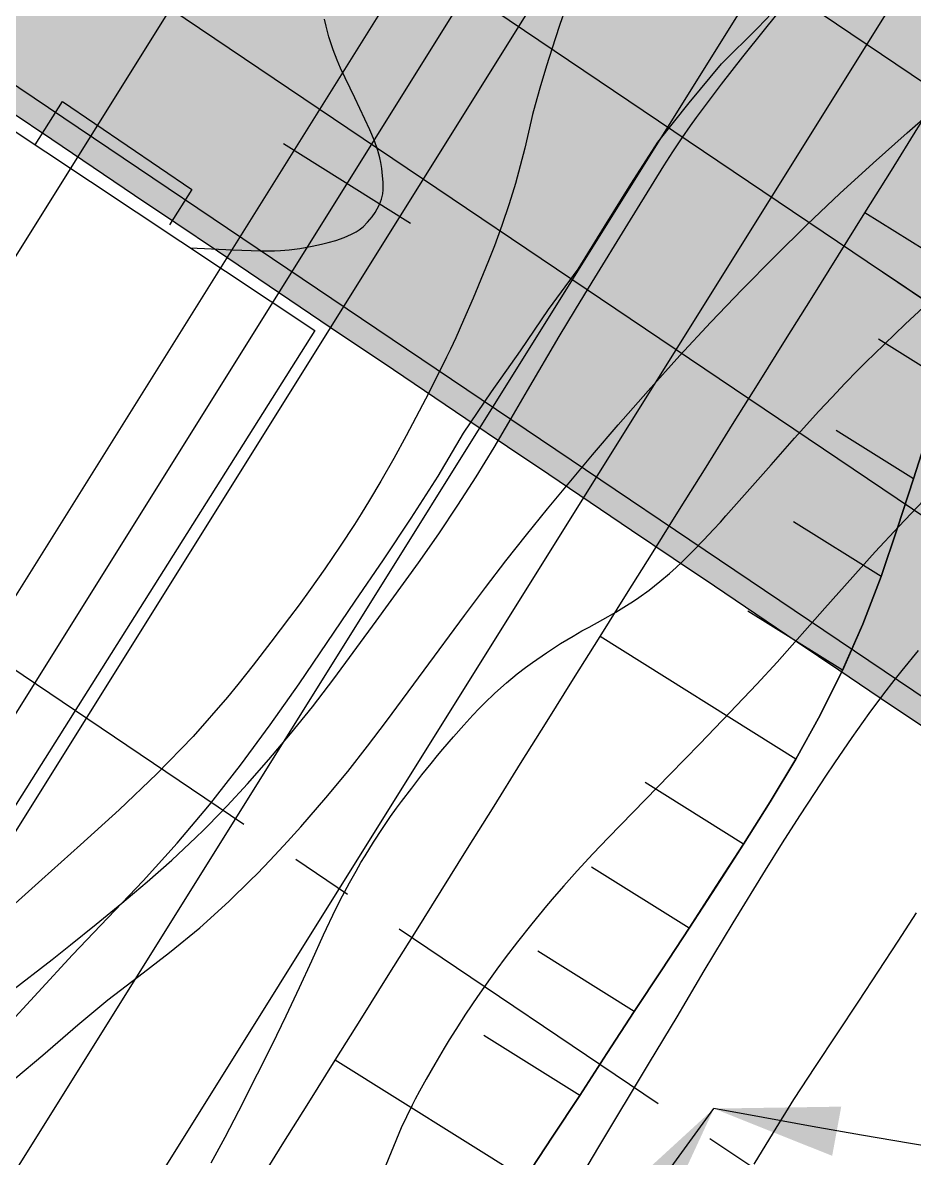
# Model space of a CAD drawing. Header units: millimetres. Extents: x 156921 to 159642, y 477538 to 479586.
# Drawn here: x 157273.84 to 157291.69, y 479372.78 to 479395.5 of the extents above; entities that cross this region are included whole.
import ezdxf
from ezdxf.enums import TextEntityAlignment as Align

# ---------------------------------------------------------------- set-up
doc = ezdxf.new("R2010")
doc.units = ezdxf.units.MM
doc.header["$MEASUREMENT"] = 0
for name, pattern in [('5M2P5', [7.5, 5, -2.5]), ('A-CENTR01', [2, 1.25, -0.25, 0.25, -0.25]), ('CONT', [2, 1, 1]), ('RL0812', [20, 8, -12])]:
    doc.linetypes.add(name, pattern=pattern)
for name, color, linetype, transparency in [('B0014112', 156, 'Continuous', 0.6), ('B0014116', 156, '5M2P5', 0.6), ('F0017111', 94, 'Continuous', 0.6), ('F0017114', 80, 'Continuous', 0.6)]:
    doc.layers.add(name, color=color, linetype=linetype, transparency=transparency)
for name, color, linetype in [('교량', 212, 'Continuous'), ('깎기비탈면&암선', 30, 'Continuous'), ('노면표시_차선', 255, 'Continuous'), ('산마루측구', 152, 'H-DICHB00'), ('용지경계', 222, 'Continuous'), ('평면_도로폭', 50, 'Continuous'), ('평면선형', 12, 'Continuous')]:
    doc.layers.add(name, color=color, linetype=linetype)
doc.styles.add('HM 6_일반문자', font='BAREUNDOTUMPRO1.TTF')
doc.styles.get("Standard").update_dxf_attribs({"font": 'BAREUNDOTUMPRO1.TTF'})
doc.linetypes.add('H-DICHB00', pattern='A,1e-05,0,[43,kosdic.shx,S=0.1,R=0,X=0,Y=0],-0.63,["B",Standard,S=0.2,R=0,X=0,Y=-0.1],-0.42', length=1.05001)
doc.linetypes.add('H-DICHB01', pattern='A,1e-05,[43,kosdic.shx,S=0.1,R=0,X=0,Y=0],-0.63,["B1",Standard,S=0.2,R=0,X=0,Y=-0.1],-0.42', length=1.05001)
doc.linetypes.add('H-DICHB01R', pattern='A,1e-05,[43,kosdic.shx,S=0.1,R=0,X=0,Y=0],-0.97,["B1",Standard,S=0.2,R=180,X=0,Y=0.1],-0.08', length=1.05001)

# ---------------------------------------------------------------- blocks, each defined once
blk = doc.blocks.new('CASTAMS')
at = {"color": 0}
blk.add_line((0, -1.5), (0, 1.5), dxfattribs=at)
at = {"color": 0, "style": 'HM 6_일반문자', "flags": 1}
for tag, p in [('STA_DST', (0, -3.625)), ('XSEC_DAT', (0, -6.855))]:
    blk.add_attdef(tag, text='', height=2.5, dxfattribs=at).set_placement(p, align=Align.MIDDLE)

msp = doc.modelspace()

# ---------------------------------------------------------------- hatches: boundary and pattern name
at = {"layer": '교량', "linetype": 'CONT', "true_color": 0xf5f5f5, "transparency": 33554636}
h = msp.add_hatch(color=7, dxfattribs=at)
h.dxf.hatch_style = 1
h.paths.add_polyline_path([(157261.977, 479401.544), (157275.608, 479421.781), (157308.784, 479399.434), (157295.152, 479379.197)])
at = {"layer": '산마루측구'}
for points in [[(157287.677, 479373.776), (157285.797, 479372.054), (157286.603, 479371.464)], [(157287.677, 479373.776), (157290.045, 479372.831), (157290.226, 479373.815)]]:
    msp.add_hatch(color=9, dxfattribs=at).paths.add_polyline_path(points, flags=0)

# ---------------------------------------------------------------- linework, layer by layer
at = {"layer": 'B0014112', "transparency": 33554521, "flags": 128}
msp.add_lwpolyline([(157268.941, 479390.437), (157271.607, 479394.701), (157279.685, 479389.344), (157273.625, 479379.74), (157268.741, 479382.758), (157272.053, 479388.564)], dxfattribs=at)
msp.add_lwpolyline([(157268.941, 479390.437), (157271.607, 479394.701), (157279.685, 479389.344), (157273.625, 479379.74), (157268.741, 479382.758), (157272.053, 479388.564)], dxfattribs=at)
at = {"layer": 'B0014116', "transparency": 33554521, "flags": 128}
msp.add_lwpolyline([(157274.085, 479393.057), (157274.634, 479393.928), (157277.221, 479392.163), (157276.693, 479391.328)], dxfattribs=at)
msp.add_lwpolyline([(157274.085, 479393.057), (157274.634, 479393.928), (157277.221, 479392.163), (157276.693, 479391.328)], dxfattribs=at)
at = {"layer": 'F0017111', "transparency": 33554521, "flags": 128}
for points in [[(157273.579, 479376.104), (157274.428, 479376.762), (157274.792, 479377.053), (157275.308, 479377.466), (157275.82, 479377.885), (157276.326, 479378.311), (157276.822, 479378.748), (157277.304, 479379.2), (157277.456, 479379.347), (157277.549, 479379.439), (157277.933, 479379.833), (157278.341, 479380.275), (157278.767, 479380.757), (157279.202, 479381.272), (157279.638, 479381.813), (157280.067, 479382.374), (157280.917, 479383.528), (157281.76, 479384.697), (157282.167, 479385.277), (157282.549, 479385.846), (157282.915, 479386.416), (157283.274, 479387.001), (157283.62, 479387.583), (157283.947, 479388.143), (157284.581, 479389.225), (157284.904, 479389.763), (157285.241, 479390.312), (157285.951, 479391.468), (157286.673, 479392.637), (157286.853, 479392.919), (157287.039, 479393.196), (157287.205, 479393.436), (157287.326, 479393.605), (157287.425, 479393.738), (157287.83, 479394.275), (157288.253, 479394.816), (157288.688, 479395.36), (157289.13, 479395.904)], [(157273.579, 479376.104), (157274.428, 479376.762), (157274.792, 479377.053), (157275.308, 479377.466), (157275.82, 479377.885), (157276.326, 479378.311), (157276.822, 479378.748), (157277.304, 479379.2), (157277.456, 479379.347), (157277.549, 479379.439), (157277.933, 479379.833), (157278.341, 479380.275), (157278.767, 479380.757), (157279.202, 479381.272), (157279.638, 479381.813), (157280.067, 479382.374), (157280.917, 479383.528), (157281.76, 479384.697), (157282.167, 479385.277), (157282.549, 479385.846), (157282.915, 479386.416), (157283.274, 479387.001), (157283.62, 479387.583), (157283.947, 479388.143), (157284.581, 479389.225), (157284.904, 479389.763), (157285.241, 479390.312), (157285.951, 479391.468), (157286.673, 479392.637), (157286.853, 479392.919), (157287.039, 479393.196), (157287.205, 479393.436), (157287.326, 479393.605), (157287.425, 479393.738), (157287.83, 479394.275), (157288.253, 479394.816), (157288.688, 479395.36), (157289.13, 479395.904)], [(157277.19, 479390.998), (157278.047, 479390.957), (157278.589, 479390.939), (157278.881, 479390.936), (157279.001, 479390.941), (157279.169, 479390.956), (157279.388, 479390.985), (157279.631, 479391.029), (157279.82, 479391.069), (157279.954, 479391.102), (157280.109, 479391.147), (157280.276, 479391.205), (157280.423, 479391.268), (157280.515, 479391.316), (157280.575, 479391.356), (157280.651, 479391.42), (157280.741, 479391.51), (157280.831, 479391.618), (157280.895, 479391.707), (157280.937, 479391.775), (157280.98, 479391.863), (157281.02, 479391.969), (157281.045, 479392.078), (157281.055, 479392.157), (157281.056, 479392.219), (157281.053, 479392.312), (157281.043, 479392.438), (157281.025, 479392.586), (157281.007, 479392.704), (157280.987, 479392.801), (157280.946, 479392.942), (157280.878, 479393.135), (157280.786, 479393.357), (157280.485, 479393.997), (157280.202, 479394.591), (157280.131, 479394.749), (157280.051, 479394.96), (157279.967, 479395.222), (157279.911, 479395.431), (157279.881, 479395.571)], [(157277.19, 479390.998), (157278.047, 479390.957), (157278.589, 479390.939), (157278.881, 479390.936), (157279.001, 479390.941), (157279.169, 479390.956), (157279.388, 479390.985), (157279.631, 479391.029), (157279.82, 479391.069), (157279.954, 479391.102), (157280.109, 479391.147), (157280.276, 479391.205), (157280.423, 479391.268), (157280.515, 479391.316), (157280.575, 479391.356), (157280.651, 479391.42), (157280.741, 479391.51), (157280.831, 479391.618), (157280.895, 479391.707), (157280.937, 479391.775), (157280.98, 479391.863), (157281.02, 479391.969), (157281.045, 479392.078), (157281.055, 479392.157), (157281.056, 479392.219), (157281.053, 479392.312), (157281.043, 479392.438), (157281.025, 479392.586), (157281.007, 479392.704), (157280.987, 479392.801), (157280.946, 479392.942), (157280.878, 479393.135), (157280.786, 479393.357), (157280.485, 479393.997), (157280.202, 479394.591), (157280.131, 479394.749), (157280.051, 479394.96), (157279.967, 479395.222), (157279.911, 479395.431), (157279.881, 479395.571)], [(157273.702, 479374.39), (157274.24, 479374.845), (157274.942, 479375.455), (157275.544, 479375.951), (157276.161, 479376.427), (157276.779, 479376.902), (157277.385, 479377.394), (157277.963, 479377.917), (157278.406, 479378.351), (157278.522, 479378.466), (157278.671, 479378.619), (157278.887, 479378.848), (157279.142, 479379.123), (157279.406, 479379.416), (157279.909, 479379.995), (157280.345, 479380.523), (157280.739, 479381.025), (157281.12, 479381.524), (157281.876, 479382.546), (157282.683, 479383.642), (157283.102, 479384.201), (157283.511, 479384.734), (157283.922, 479385.254), (157284.345, 479385.775), (157285.246, 479386.855), (157285.759, 479387.454), (157286.359, 479388.136), (157286.995, 479388.842), (157287.616, 479389.512), (157288.241, 479390.164), (157288.887, 479390.82), (157289.544, 479391.464), (157290.201, 479392.085), (157290.866, 479392.692), (157291.546, 479393.297), (157292.966, 479394.537)], [(157273.702, 479374.39), (157274.24, 479374.845), (157274.942, 479375.455), (157275.544, 479375.951), (157276.161, 479376.427), (157276.779, 479376.902), (157277.385, 479377.394), (157277.963, 479377.917), (157278.406, 479378.351), (157278.522, 479378.466), (157278.671, 479378.619), (157278.887, 479378.848), (157279.142, 479379.123), (157279.406, 479379.416), (157279.909, 479379.995), (157280.345, 479380.523), (157280.739, 479381.025), (157281.12, 479381.524), (157281.876, 479382.546), (157282.683, 479383.642), (157283.102, 479384.201), (157283.511, 479384.734), (157283.922, 479385.254), (157284.345, 479385.775), (157285.246, 479386.855), (157285.759, 479387.454), (157286.359, 479388.136), (157286.995, 479388.842), (157287.616, 479389.512), (157288.241, 479390.164), (157288.887, 479390.82), (157289.544, 479391.464), (157290.201, 479392.085), (157290.866, 479392.692), (157291.546, 479393.297), (157292.966, 479394.537)], [(157277.607, 479372.689), (157277.888, 479373.207), (157278.163, 479373.729), (157278.537, 479374.469), (157278.83, 479375.051), (157279.113, 479375.632), (157279.381, 479376.197), (157279.624, 479376.734), (157279.861, 479377.255), (157280.109, 479377.771), (157280.241, 479378.03), (157280.382, 479378.294), (157280.512, 479378.527), (157280.61, 479378.697), (157280.693, 479378.834), (157280.862, 479379.108), (157281.041, 479379.38), (157281.203, 479379.618), (157281.324, 479379.787), (157281.424, 479379.922), (157281.626, 479380.189), (157281.831, 479380.452), (157282.013, 479380.68), (157282.144, 479380.84), (157282.251, 479380.967), (157282.463, 479381.214), (157282.672, 479381.449), (157282.852, 479381.647), (157282.979, 479381.782), (157283.08, 479381.885), (157283.29, 479382.09), (157283.521, 479382.295), (157283.737, 479382.473), (157283.903, 479382.599), (157284.043, 479382.7), (157284.325, 479382.895), (157284.608, 479383.078), (157284.857, 479383.231), (157285.035, 479383.332), (157285.179, 479383.409), (157285.455, 479383.561), (157285.713, 479383.71), (157285.925, 479383.839), (157286.066, 479383.929), (157286.171, 479384), (157286.382, 479384.151), (157286.596, 479384.32), (157286.785, 479384.48), (157286.922, 479384.604), (157287.032, 479384.71), (157287.253, 479384.928), (157287.474, 479385.154), (157287.668, 479385.359), (157287.806, 479385.51), (157287.917, 479385.634), (157288.821, 479386.657), (157289.291, 479387.188), (157289.78, 479387.73), (157290.036, 479388.006), (157290.306, 479388.289), (157290.551, 479388.541), (157290.734, 479388.724), (157290.886, 479388.873), (157291.504, 479389.469), (157292.145, 479390.064)], [(157277.607, 479372.689), (157277.888, 479373.207), (157278.163, 479373.729), (157278.537, 479374.469), (157278.83, 479375.051), (157279.113, 479375.632), (157279.381, 479376.197), (157279.624, 479376.734), (157279.861, 479377.255), (157280.109, 479377.771), (157280.241, 479378.03), (157280.382, 479378.294), (157280.512, 479378.527), (157280.61, 479378.697), (157280.693, 479378.834), (157280.862, 479379.108), (157281.041, 479379.38), (157281.203, 479379.618), (157281.324, 479379.787), (157281.424, 479379.922), (157281.626, 479380.189), (157281.831, 479380.452), (157282.013, 479380.68), (157282.144, 479380.84), (157282.251, 479380.967), (157282.463, 479381.214), (157282.672, 479381.449), (157282.852, 479381.647), (157282.979, 479381.782), (157283.08, 479381.885), (157283.29, 479382.09), (157283.521, 479382.295), (157283.737, 479382.473), (157283.903, 479382.599), (157284.043, 479382.7), (157284.325, 479382.895), (157284.608, 479383.078), (157284.857, 479383.231), (157285.035, 479383.332), (157285.179, 479383.409), (157285.455, 479383.561), (157285.713, 479383.71), (157285.925, 479383.839), (157286.066, 479383.929), (157286.171, 479384), (157286.382, 479384.151), (157286.596, 479384.32), (157286.785, 479384.48), (157286.922, 479384.604), (157287.032, 479384.71), (157287.253, 479384.928), (157287.474, 479385.154), (157287.668, 479385.359), (157287.806, 479385.51), (157287.917, 479385.634), (157288.821, 479386.657), (157289.291, 479387.188), (157289.78, 479387.73), (157290.036, 479388.006), (157290.306, 479388.289), (157290.551, 479388.541), (157290.734, 479388.724), (157290.886, 479388.873), (157291.504, 479389.469), (157292.145, 479390.064)], [(157292.009, 479386.085), (157291.378, 479385.419), (157290.908, 479384.913), (157289.9, 479383.786), (157288.941, 479382.708), (157288.534, 479382.266), (157287.995, 479381.698), (157287.392, 479381.073), (157286.794, 479380.461), (157285.566, 479379.201), (157285.251, 479378.87), (157284.94, 479378.532), (157284.67, 479378.231), (157284.479, 479378.012), (157284.328, 479377.833), (157284.03, 479377.475), (157283.743, 479377.113), (157283.498, 479376.795), (157283.33, 479376.566), (157283.198, 479376.382), (157282.944, 479376.018), (157282.706, 479375.664), (157282.508, 479375.36), (157282.376, 479375.149), (157282.277, 479374.983), (157282.087, 479374.664), (157281.917, 479374.367), (157281.782, 479374.124), (157281.695, 479373.963), (157281.634, 479373.843), (157281.519, 479373.61), (157281.417, 479373.39), (157281.062, 479372.534)], [(157292.009, 479386.085), (157291.378, 479385.419), (157290.908, 479384.913), (157289.9, 479383.786), (157288.941, 479382.708), (157288.534, 479382.266), (157287.995, 479381.698), (157287.392, 479381.073), (157286.794, 479380.461), (157285.566, 479379.201), (157285.251, 479378.87), (157284.94, 479378.532), (157284.67, 479378.231), (157284.479, 479378.012), (157284.328, 479377.833), (157284.03, 479377.475), (157283.743, 479377.113), (157283.498, 479376.795), (157283.33, 479376.566), (157283.198, 479376.382), (157282.944, 479376.018), (157282.706, 479375.664), (157282.508, 479375.36), (157282.376, 479375.149), (157282.277, 479374.983), (157282.087, 479374.664), (157281.917, 479374.367), (157281.782, 479374.124), (157281.695, 479373.963), (157281.634, 479373.843), (157281.519, 479373.61), (157281.417, 479373.39), (157281.062, 479372.534)], [(157291.727, 479377.693), (157291.357, 479377.126), (157290.573, 479375.924), (157289.707, 479374.62), (157289.273, 479373.955), (157288.864, 479373.3), (157288.479, 479372.661)], [(157291.727, 479377.693), (157291.357, 479377.126), (157290.573, 479375.924), (157289.707, 479374.62), (157289.273, 479373.955), (157288.864, 479373.3), (157288.479, 479372.661)]]:
    msp.add_lwpolyline(points, dxfattribs=at)
at = {"layer": 'F0017114', "transparency": 33554521, "flags": 128}
for points in [[(157284.703, 479395.784), (157284.595, 479395.466), (157284.5, 479395.177), (157284.328, 479394.641), (157284.191, 479394.19), (157284.095, 479393.855), (157284.046, 479393.664), (157284.021, 479393.546), (157283.89, 479392.994), (157283.701, 479392.287), (157283.579, 479391.88), (157283.431, 479391.443), (157283.284, 479391.04), (157283.165, 479390.735), (157283.059, 479390.48), (157282.854, 479389.992), (157282.663, 479389.551), (157282.506, 479389.198), (157282.402, 479388.972), (157282.324, 479388.811), (157281.967, 479388.094), (157281.516, 479387.238), (157281.265, 479386.78), (157281.008, 479386.332), (157280.78, 479385.946), (157280.614, 479385.677), (157280.479, 479385.465), (157280.196, 479385.031), (157279.885, 479384.576), (157279.594, 479384.162), (157279.37, 479383.855), (157279.18, 479383.601), (157278.806, 479383.108), (157278.448, 479382.646), (157278.144, 479382.264), (157277.935, 479382.009), (157277.25, 479381.223), (157276.523, 479380.475), (157275.769, 479379.755), (157274.997, 479379.054), (157274.219, 479378.36), (157273.077, 479377.34)], [(157284.703, 479395.784), (157284.595, 479395.466), (157284.5, 479395.177), (157284.328, 479394.641), (157284.191, 479394.19), (157284.095, 479393.855), (157284.046, 479393.664), (157284.021, 479393.546), (157283.89, 479392.994), (157283.701, 479392.287), (157283.579, 479391.88), (157283.431, 479391.443), (157283.284, 479391.04), (157283.165, 479390.735), (157283.059, 479390.48), (157282.854, 479389.992), (157282.663, 479389.551), (157282.506, 479389.198), (157282.402, 479388.972), (157282.324, 479388.811), (157281.967, 479388.094), (157281.516, 479387.238), (157281.265, 479386.78), (157281.008, 479386.332), (157280.78, 479385.946), (157280.614, 479385.677), (157280.479, 479385.465), (157280.196, 479385.031), (157279.885, 479384.576), (157279.594, 479384.162), (157279.37, 479383.855), (157279.18, 479383.601), (157278.806, 479383.108), (157278.448, 479382.646), (157278.144, 479382.264), (157277.935, 479382.009), (157277.25, 479381.223), (157276.523, 479380.475), (157275.769, 479379.755), (157274.997, 479379.054), (157274.219, 479378.36), (157273.077, 479377.34)], [(157284.963, 479372.324), (157285.373, 479373.013), (157286.389, 479374.699), (157286.939, 479375.613), (157287.485, 479376.53), (157288.063, 479377.493), (157288.709, 479378.546), (157289.051, 479379.092), (157289.396, 479379.631), (157289.701, 479380.099), (157289.92, 479380.43), (157290.096, 479380.692), (157290.445, 479381.201), (157290.786, 479381.679), (157291.079, 479382.076), (157291.284, 479382.343), (157291.445, 479382.544), (157291.77, 479382.94)], [(157284.963, 479372.324), (157285.373, 479373.013), (157286.389, 479374.699), (157286.939, 479375.613), (157287.485, 479376.53), (157288.063, 479377.493), (157288.709, 479378.546), (157289.051, 479379.092), (157289.396, 479379.631), (157289.701, 479380.099), (157289.92, 479380.43), (157290.096, 479380.692), (157290.445, 479381.201), (157290.786, 479381.679), (157291.079, 479382.076), (157291.284, 479382.343), (157291.445, 479382.544), (157291.77, 479382.94)]]:
    msp.add_lwpolyline(points, dxfattribs=at)
at = {"layer": '교량', "color": 9, "linetype": 'CONT', "flags": 128}
for points in [[(157274.417, 479393.164), (157273.588, 479393.723)], [(157275.247, 479392.605), (157274.417, 479393.164)], [(157276.076, 479392.046), (157275.247, 479392.605)], [(157276.906, 479391.488), (157276.076, 479392.046)], [(157277.735, 479390.929), (157276.906, 479391.488)], [(157278.564, 479390.37), (157277.735, 479390.929)], [(157279.394, 479389.812), (157278.564, 479390.37)], [(157280.223, 479389.253), (157279.394, 479389.812)], [(157281.053, 479388.694), (157280.223, 479389.253)], [(157281.882, 479388.136), (157281.053, 479388.694)], [(157282.711, 479387.577), (157281.882, 479388.136)], [(157283.541, 479387.018), (157282.711, 479387.577)], [(157284.37, 479386.46), (157283.541, 479387.018)], [(157285.199, 479385.901), (157284.37, 479386.46)], [(157286.029, 479385.342), (157285.199, 479385.901)], [(157286.858, 479384.784), (157286.029, 479385.342)], [(157287.688, 479384.225), (157286.858, 479384.784)], [(157288.517, 479383.666), (157287.688, 479384.225)], [(157289.346, 479383.108), (157288.517, 479383.666)], [(157290.176, 479382.549), (157289.346, 479383.108)], [(157291.005, 479381.99), (157290.176, 479382.549)], [(157291.835, 479381.432), (157291.005, 479381.99)]]:
    msp.add_lwpolyline(points, dxfattribs=at)
at = {"layer": '깎기비탈면&암선', "color": 9, "linetype": 'CONT'}
for p, q in [((157292.929, 479390.306), (157290.701, 479391.699)), ((157292.305, 479388.337), (157290.973, 479389.17)), ((157291.671, 479386.374), (157290.126, 479387.341)), ((157291.025, 479384.42), (157289.272, 479385.516)), ((157290.25, 479382.545), (157288.355, 479383.731)), ((157289.317, 479380.77), (157285.398, 479383.221)), ((157288.267, 479379.068), (157286.302, 479380.297)), ((157287.179, 479377.389), (157285.228, 479378.609)), ((157286.083, 479375.716), (157284.15, 479376.925)), ((157284.989, 479374.041), (157283.072, 479375.24)), ((157283.889, 479372.37), (157280.095, 479374.743))]:
    msp.add_line(p, q, dxfattribs=at)
at = {"layer": '깎기비탈면&암선', "color": 9, "linetype": 'CONT', "flags": 128}
for points in [[(157218.904, 479310.345), (157218.929, 479310.385), (157219.459, 479311.233), (157219.99, 479312.081), (157220.055, 479313.22), (157220.485, 479314.13), (157220.905, 479315.047), (157221.324, 479315.965), (157221.733, 479316.888), (157222.165, 479317.798), (157221.746, 479319.239), (157222.195, 479320.138), (157222.663, 479321.025), (157223.15, 479321.9), (157223.644, 479322.77), (157224.141, 479323.638), (157224.641, 479324.506), (157225.145, 479325.37), (157225.654, 479326.23), (157226.16, 479327.094), (157226.661, 479327.96), (157227.153, 479328.832), (157227.647, 479329.702), (157228.15, 479330.567), (157228.66, 479331.427), (157229.171, 479332.287), (157229.675, 479333.152), (157230.177, 479334.017), (157230.678, 479334.883), (157231.18, 479335.749), (157231.689, 479336.61), (157232.213, 479337.462), (157232.743, 479338.31), (157233.281, 479339.153), (157233.825, 479339.992), (157234.373, 479340.829), (157234.923, 479341.664), (157235.474, 479342.499), (157236.024, 479343.334), (157236.579, 479344.167), (157237.142, 479344.994), (157237.714, 479345.816), (157238.298, 479346.63), (157238.899, 479347.434), (157239.512, 479348.23), (157240.127, 479349.025), (157240.742, 479349.819), (157241.359, 479350.613), (157242.829, 479350.873), (157243.458, 479351.659), (157244.089, 479352.444), (157244.299, 479352.702), (157244.729, 479353.223), (157245.976, 479353.623), (157246.506, 479354.471), (157247.042, 479355.315), (157247.578, 479356.159), (157248.114, 479357.003), (157248.644, 479357.851), (157249.175, 479358.699), (157249.705, 479359.547), (157250.235, 479360.394), (157250.872, 479361.176), (157251.731, 479361.818), (157252.685, 479362.401), (157253.691, 479362.951), (157254.724, 479363.484), (157255.763, 479364.014), (157256.822, 479364.531), (157257.725, 479365.145), (157258.599, 479365.779), (157259.43, 479366.438), (157260.28, 479367.086), (157261.113, 479367.744), (157261.938, 479368.408), (157262.776, 479369.063), (157263.628, 479369.71), (157264.545, 479370.316), (157265.558, 479370.862), (157266.696, 479371.329), (157267.854, 479371.784), (157268.814, 479372.363), (157269.855, 479372.892), (157270.87, 479373.436), (157271.97, 479373.928), (157272.755, 479374.617), (157273.456, 479375.358), (157274.146, 479376.106), (157274.834, 479376.854), (157275.541, 479377.592), (157276.246, 479378.33), (157276.927, 479379.084), (157277.578, 479379.856), (157278.197, 479380.648), (157278.795, 479381.454), (157279.372, 479382.273), (157279.933, 479383.101), (157280.493, 479383.93), (157281.058, 479384.757), (157281.616, 479385.587), (157282.153, 479386.43), (157282.665, 479387.29), (157283.225, 479388.119), (157283.807, 479388.935), (157284.366, 479389.764), (157284.96, 479390.572), (157285.484, 479391.424), (157286.015, 479392.272), (157286.555, 479393.113), (157287.182, 479393.901), (157287.826, 479394.677), (157288.555, 479395.401), (157289.256, 479396.142), (157290.035, 479396.834), (157290.782, 479397.546), (157291.604, 479398.212), (157292.422, 479398.879), (157293.258, 479399.536), (157294.059, 479400.214), (157295.046, 479399.597), (157294.516, 479398.749), (157293.991, 479397.898), (157293.466, 479397.047), (157292.942, 479396.195), (157292.412, 479395.347), (157292.929, 479393.844), (157293.618, 479392.623), (157293.522, 479392.294), (157293.228, 479391.298), (157292.929, 479390.306), (157292.621, 479389.319), (157292.305, 479388.337), (157291.988, 479387.356), (157291.671, 479386.374), (157291.354, 479385.393), (157291.025, 479384.42), (157290.657, 479383.47), (157290.252, 479382.544), (157289.803, 479381.645), (157289.317, 479380.77), (157288.801, 479379.913), (157288.267, 479379.068), (157287.726, 479378.227), (157287.179, 479377.389), (157286.631, 479376.552), (157286.083, 479375.716), (157285.536, 479374.878), (157284.989, 479374.041), (157284.441, 479373.204), (157283.89, 479372.37), (157283.325, 479371.543), (157282.737, 479370.731), (157282.115, 479369.941), (157281.457, 479369.173), (157280.807, 479368.4), (157280.215, 479367.591), (157279.741, 479366.708), (157279.422, 479366.117), (157279.266, 479365.826), (157278.813, 479364.93), (157278.389, 479364.015), (157277.966, 479363.1), (157277.562, 479362.173), (157277.183, 479361.231), (157276.882, 479360.239), (157276.592, 479359.241), (157276.377, 479358.196), (157276.509, 479356.934), (157277.597, 479355.074), (157278.352, 479353.423), (157278.298, 479352.276), (157277.92, 479351.334), (157277.501, 479350.416), (157277.127, 479349.47), (157276.843, 479348.469), (157276.609, 479347.436), (157276.471, 479346.342), (157276.422, 479345.193), (157276.403, 479344.026), (157276.248, 479342.943), (157275.984, 479341.929), (157275.697, 479340.929), (157275.412, 479339.927), (157275.173, 479338.897), (157274.981, 479337.838), (157274.998, 479336.648), (157275.626, 479335.075), (157275.621, 479334.083), (157275.499, 479333.976), (157274.974, 479333.514), (157274.715, 479333.286), (157274.652, 479333.231), (157273.854, 479332.646), (157273.661, 479332.505), (157273.045, 479331.972), (157272.705, 479331.677), (157272.087, 479331.392), (157271.66, 479331.195), (157270.575, 479331.158), (157270.491, 479331.155), (157269.581, 479330.6), (157269.488, 479330.543), (157268.674, 479329.988), (157268.507, 479329.874), (157267.779, 479329.368), (157267.535, 479329.199), (157266.891, 479328.744), (157266.571, 479328.518), (157266.01, 479328.116), (157265.615, 479327.832), (157265.146, 479327.477), (157264.673, 479327.12), (157264.294, 479326.83), (157263.739, 479326.407), (157263.446, 479326.181), (157262.812, 479325.692), (157262.603, 479325.529), (157261.891, 479324.975), (157261.763, 479324.875), (157260.977, 479324.257), (157260.928, 479324.218), (157260.097, 479323.558), (157260.071, 479323.537), (157259.27, 479322.896), (157259.17, 479322.816), (157258.443, 479322.234), (157258.274, 479322.099), (157257.62, 479321.569), (157257.385, 479321.379), (157256.802, 479320.901), (157256.503, 479320.656), (157255.991, 479320.229), (157255.63, 479319.928), (157255.184, 479319.554), (157254.762, 479319.198), (157254.431, 479318.845), (157253.959, 479318.342), (157253.803, 479318.059), (157253.32, 479317.181), (157253.313, 479317.169), (157252.703, 479316.388), (157252.574, 479316.221), (157251.93, 479315.692), (157251.722, 479315.521), (157251.031, 479315.074), (157250.817, 479314.936), (157249.936, 479314.58), (157249.82, 479314.533), (157248.882, 479314.06), (157248.863, 479314.05), (157248.082, 479313.38), (157248.031, 479313.336), (157247.318, 479312.679), (157247.22, 479312.589), (157246.559, 479311.974), (157246.415, 479311.84), (157245.805, 479311.267), (157245.617, 479311.09), (157245.054, 479310.557), (157244.824, 479310.338), (157244.307, 479309.844), (157244.037, 479309.585), (157243.565, 479309.129), (157243.255, 479308.831), (157242.82, 479308.415), (157242.474, 479308.084), (157242.056, 479307.714), (157241.674, 479307.374), (157241.316, 479306.997), (157240.927, 479306.587), (157240.619, 479306.254), (157240.191, 479305.79), (157239.924, 479305.509), (157239.449, 479305.011), (157239.217, 479304.772), (157238.703, 479304.244), (157238.514, 479304.032), (157237.987, 479303.441), (157237.849, 479303.268), (157237.311, 479302.588), (157237.212, 479302.487), (157236.573, 479301.831), (157236.483, 479301.764), (157235.743, 479301.207), (157235.646, 479301.108), (157235.009, 479300.453), (157234.932, 479300.375), (157234.652, 479300.089), (157234.932, 479300.375), (157235.009, 479300.453), (157235.646, 479301.108), (157235.743, 479301.207), (157236.483, 479301.764), (157236.573, 479301.831), (157237.212, 479302.487), (157237.311, 479302.588), (157237.849, 479303.268), (157237.987, 479303.441), (157238.514, 479304.032), (157238.703, 479304.244), (157239.217, 479304.772), (157239.449, 479305.011), (157239.924, 479305.509), (157240.191, 479305.79), (157240.619, 479306.254), (157240.927, 479306.587), (157241.316, 479306.997), (157241.674, 479307.374), (157242.056, 479307.714), (157242.474, 479308.084), (157242.82, 479308.415), (157243.255, 479308.831), (157243.565, 479309.129), (157244.037, 479309.585), (157244.307, 479309.844), (157244.824, 479310.338), (157245.054, 479310.557), (157245.617, 479311.09), (157245.805, 479311.267), (157246.415, 479311.84), (157246.559, 479311.974), (157247.22, 479312.589), (157247.318, 479312.679), (157248.031, 479313.336), (157248.082, 479313.38), (157248.863, 479314.05), (157248.882, 479314.06), (157249.82, 479314.533), (157249.936, 479314.58), (157250.817, 479314.936), (157251.031, 479315.074), (157251.722, 479315.521), (157251.93, 479315.692), (157252.574, 479316.221), (157252.703, 479316.388), (157253.313, 479317.169), (157253.32, 479317.181), (157253.803, 479318.059), (157253.959, 479318.342), (157254.431, 479318.845), (157254.762, 479319.198), (157255.184, 479319.554), (157255.63, 479319.928), (157255.991, 479320.229), (157256.503, 479320.656), (157256.802, 479320.901), (157257.385, 479321.379), (157257.62, 479321.569), (157258.274, 479322.099), (157258.443, 479322.234), (157259.17, 479322.816), (157259.27, 479322.896), (157260.071, 479323.537), (157260.097, 479323.558), (157260.928, 479324.218), (157260.977, 479324.257), (157261.763, 479324.875), (157261.891, 479324.975), (157262.603, 479325.529), (157262.812, 479325.692), (157263.446, 479326.181), (157263.739, 479326.407), (157264.294, 479326.83), (157264.673, 479327.12), (157265.146, 479327.477), (157265.615, 479327.832), (157266.01, 479328.116), (157266.571, 479328.518), (157266.891, 479328.744), (157267.535, 479329.199), (157267.779, 479329.368), (157268.507, 479329.874), (157268.674, 479329.988), (157269.488, 479330.543), (157269.581, 479330.6), (157270.491, 479331.155), (157270.575, 479331.158), (157271.66, 479331.195), (157272.087, 479331.392), (157272.705, 479331.677), (157273.045, 479331.972), (157273.661, 479332.505), (157273.854, 479332.646), (157274.652, 479333.231), (157274.715, 479333.286), (157274.974, 479333.514), (157275.499, 479333.976), (157275.621, 479334.083), (157276.728, 479334.396), (157277.858, 479334.61), (157278.977, 479334.872), (157280.081, 479335.206), (157281.186, 479335.543), (157282.291, 479335.888), (157283.399, 479336.234), (157284.51, 479336.571), (157285.63, 479336.87), (157285.978, 479336.939)], [(157234.652, 479300.089), (157234.932, 479300.375), (157235.009, 479300.453), (157235.646, 479301.108), (157235.743, 479301.207), (157236.49, 479301.76), (157236.577, 479301.825), (157237.216, 479302.485), (157237.313, 479302.585), (157237.847, 479303.27), (157237.984, 479303.445), (157238.513, 479304.032), (157238.703, 479304.244), (157239.217, 479304.772), (157239.449, 479305.01), (157239.924, 479305.509), (157240.191, 479305.79), (157240.618, 479306.255), (157240.925, 479306.589), (157241.314, 479306.998), (157241.673, 479307.376), (157242.055, 479307.714), (157242.474, 479308.084), (157242.82, 479308.415), (157243.255, 479308.831), (157243.565, 479309.129), (157244.037, 479309.585), (157244.307, 479309.844), (157244.824, 479310.338), (157245.054, 479310.557), (157245.617, 479311.09), (157245.805, 479311.267), (157246.415, 479311.84), (157246.559, 479311.974), (157247.22, 479312.589), (157247.318, 479312.679), (157248.031, 479313.336), (157248.082, 479313.38), (157248.863, 479314.05), (157248.882, 479314.06), (157249.82, 479314.533), (157249.936, 479314.58), (157250.817, 479314.936), (157251.031, 479315.074), (157251.722, 479315.521), (157251.93, 479315.692), (157252.574, 479316.221), (157252.703, 479316.388), (157253.313, 479317.169), (157253.32, 479317.181), (157253.803, 479318.059), (157253.959, 479318.342), (157254.431, 479318.845), (157254.762, 479319.198), (157255.184, 479319.554), (157255.63, 479319.928), (157255.991, 479320.229), (157256.503, 479320.656), (157256.802, 479320.901), (157257.385, 479321.379), (157257.62, 479321.569), (157258.274, 479322.099), (157258.443, 479322.234), (157259.17, 479322.816), (157259.27, 479322.896), (157260.071, 479323.537), (157260.097, 479323.558), (157260.928, 479324.218), (157260.977, 479324.257), (157261.763, 479324.875), (157261.891, 479324.975), (157262.603, 479325.529), (157262.812, 479325.692), (157263.446, 479326.181), (157263.739, 479326.407), (157264.294, 479326.83), (157264.673, 479327.12), (157265.146, 479327.477), (157265.615, 479327.832), (157266.01, 479328.116), (157266.571, 479328.518), (157266.891, 479328.744), (157267.535, 479329.199), (157267.779, 479329.368), (157268.507, 479329.874), (157268.674, 479329.988), (157269.488, 479330.543), (157269.581, 479330.6), (157270.491, 479331.155), (157270.575, 479331.158), (157271.66, 479331.195), (157272.086, 479331.392), (157272.705, 479331.677), (157273.045, 479331.972), (157273.661, 479332.505), (157273.854, 479332.646), (157274.652, 479333.231), (157274.715, 479333.286), (157274.973, 479333.514), (157275.498, 479333.976), (157275.621, 479334.085), (157275.652, 479335.059), (157275.027, 479336.63), (157275.007, 479337.822), (157275.152, 479338.911), (157275.42, 479339.923), (157275.696, 479340.929), (157275.983, 479341.929), (157276.243, 479342.946), (157276.411, 479344.021), (157276.426, 479345.191), (157276.476, 479346.339), (157276.622, 479347.427), (157276.825, 479348.48), (157277.137, 479349.464), (157277.503, 479350.415), (157277.915, 479351.337), (157278.296, 479352.278), (157278.338, 479353.431), (157277.538, 479355.111), (157276.425, 479356.987), (157276.34, 479358.219), (157276.593, 479359.241), (157276.883, 479360.239), (157277.188, 479361.227), (157277.562, 479362.173), (157277.968, 479363.099), (157278.378, 479364.022), (157278.822, 479364.923), (157279.267, 479365.825), (157279.413, 479366.122), (157279.714, 479366.725), (157280.245, 479367.572), (157280.793, 479368.409), (157281.456, 479369.174), (157282.115, 479369.941), (157282.735, 479370.732), (157283.326, 479371.543), (157283.889, 479372.37), (157284.44, 479373.204), (157284.989, 479374.041), (157285.536, 479374.878), (157286.083, 479375.716), (157286.631, 479376.552), (157287.179, 479377.389), (157287.725, 479378.227), (157288.267, 479379.068), (157288.8, 479379.913), (157289.317, 479380.77), (157289.804, 479381.645), (157290.25, 479382.545), (157290.658, 479383.469), (157291.025, 479384.42), (157291.355, 479385.393), (157291.671, 479386.374), (157291.988, 479387.356), (157292.305, 479388.337), (157292.621, 479389.319), (157292.929, 479390.306), (157293.228, 479391.298), (157293.522, 479392.294), (157293.618, 479392.623), (157292.929, 479393.844), (157293.205, 479394.851), (157292.942, 479396.195)], [(157233.76, 479300.67), (157233.957, 479300.985), (157234.487, 479301.833), (157235.017, 479302.681), (157235.547, 479303.528), (157236.078, 479304.376), (157236.608, 479305.224), (157237.138, 479306.072), (157237.669, 479306.92), (157238.199, 479307.767), (157238.729, 479308.615), (157239.26, 479309.463), (157239.79, 479310.311), (157240.32, 479311.159), (157240.851, 479312.006), (157241.381, 479312.854), (157241.911, 479313.702), (157242.442, 479314.55), (157242.972, 479315.398), (157243.502, 479316.245), (157244.033, 479317.093), (157244.563, 479317.941), (157245.093, 479318.789), (157245.624, 479319.637), (157246.154, 479320.484), (157246.684, 479321.332), (157247.215, 479322.18), (157247.745, 479323.028), (157248.275, 479323.876), (157248.806, 479324.723), (157249.336, 479325.571), (157249.866, 479326.419), (157250.397, 479327.267), (157250.927, 479328.115), (157251.457, 479328.962), (157251.988, 479329.81), (157252.518, 479330.658), (157253.048, 479331.506), (157253.579, 479332.354), (157254.109, 479333.201), (157254.639, 479334.049), (157255.169, 479334.897), (157255.7, 479335.745), (157256.23, 479336.593), (157256.76, 479337.44), (157257.291, 479338.288), (157257.821, 479339.136), (157258.351, 479339.984), (157258.882, 479340.831), (157259.412, 479341.679), (157259.942, 479342.527), (157260.117, 479342.807), (157260.473, 479343.375), (157261.003, 479344.223), (157261.533, 479345.07), (157262.064, 479345.918), (157262.594, 479346.766), (157263.124, 479347.614), (157263.655, 479348.462), (157264.185, 479349.309), (157264.715, 479350.157), (157265.246, 479351.005), (157265.776, 479351.853), (157266.306, 479352.701), (157266.837, 479353.548), (157267.367, 479354.396), (157267.897, 479355.244), (157268.428, 479356.092), (157268.958, 479356.94), (157269.488, 479357.787), (157270.019, 479358.635), (157270.549, 479359.483), (157271.079, 479360.331), (157271.61, 479361.179), (157272.14, 479362.026), (157272.67, 479362.874), (157273.201, 479363.722), (157273.731, 479364.57), (157274.261, 479365.418), (157274.791, 479366.265), (157275.322, 479367.113), (157275.852, 479367.961), (157276.027, 479368.241), (157276.382, 479368.809), (157276.913, 479369.657), (157277.443, 479370.504), (157277.973, 479371.352), (157278.504, 479372.2), (157279.034, 479373.048), (157279.564, 479373.895), (157280.095, 479374.743), (157280.625, 479375.591), (157281.155, 479376.439), (157281.686, 479377.287), (157282.216, 479378.134), (157282.746, 479378.982), (157283.277, 479379.83), (157283.807, 479380.678), (157284.337, 479381.526), (157284.868, 479382.373), (157285.398, 479383.221), (157285.928, 479384.069), (157286.459, 479384.917), (157286.989, 479385.765), (157287.519, 479386.612), (157288.05, 479387.46), (157288.58, 479388.308), (157289.11, 479389.156), (157289.641, 479390.004), (157290.171, 479390.851), (157290.701, 479391.699), (157291.232, 479392.547), (157291.762, 479393.395), (157291.937, 479393.675), (157292.292, 479394.243), (157292.822, 479395.09)]]:
    msp.add_lwpolyline(points, dxfattribs=at)
at = {"layer": '노면표시_차선', "color": 9, "linetype": 'CONT', "flags": 128}
for points in [[(157193.322, 479460.691), (157314.4, 479379.133)], [(157189.393, 479454.657), (157310.378, 479373.161)], [(157260.552, 479411.064), (157304.51, 479381.454)], [(157260.552, 479411.064), (157304.51, 479381.454)], [(157260.552, 479411.064), (157304.51, 479381.454)], [(157260.552, 479411.064), (157304.51, 479381.454)], [(157260.552, 479411.064), (157304.51, 479381.454)], [(157260.552, 479411.064), (157304.51, 479381.454)], [(157260.552, 479411.064), (157304.51, 479381.454)], [(157222.064, 479308.287), (157284.173, 479407.578)], [(157225.081, 479306.322), (157287.226, 479405.669)], [(157227.176, 479304.957), (157289.345, 479404.343)], [(157230.193, 479302.993), (157292.397, 479402.434)]]:
    msp.add_lwpolyline(points, dxfattribs=at)
at = {"layer": '노면표시_차선', "color": 9, "linetype": 'RL0812', "flags": 128}
msp.add_lwpolyline([(157191.358, 479457.674), (157312.389, 479376.147)], dxfattribs=at)
at = {"layer": '산마루측구', "color": 9, "linetype": 'H-DICHB01', "ltscale": 10, "flags": 128}
msp.add_lwpolyline([(157280.049, 479355.073), (157279.815, 479356.045), (157279.51, 479356.997), (157279.179, 479357.94), (157278.849, 479358.885), (157278.593, 479359.85), (157278.552, 479360.846), (157278.828, 479361.803), (157279.343, 479362.658), (157279.958, 479363.447), (157280.605, 479364.209), (157281.257, 479364.967), (157281.897, 479365.735), (157282.516, 479366.521), (157283.11, 479367.325), (157283.689, 479368.141), (157284.259, 479368.962), (157284.828, 479369.785), (157285.398, 479370.606), (157285.972, 479371.425), (157286.552, 479372.24), (157287.677, 479373.776)], dxfattribs=at)
at = {"layer": '산마루측구', "color": 9, "linetype": 'H-DICHB01R', "ltscale": 10, "flags": 128}
msp.add_lwpolyline([(157307.485, 479368.867), (157306.97, 479369.192), (157306.119, 479369.717), (157305.258, 479370.225), (157304.373, 479370.69), (157303.436, 479371.036), (157302.467, 479371.282), (157301.488, 479371.486), (157300.504, 479371.664), (157299.517, 479371.828), (157298.529, 479371.983), (157297.541, 479372.135), (157296.552, 479372.286), (157295.564, 479372.438), (157294.576, 479372.592), (157293.588, 479372.75), (157292.602, 479372.911), (157291.615, 479373.076), (157290.63, 479373.245), (157289.645, 479373.418), (157288.66, 479373.595), (157287.677, 479373.776)], dxfattribs=at)
at = {"layer": '용지경계', "linetype": 'A-CENTR01', "ltscale": 5, "flags": 128}
msp.add_lwpolyline([(157181.818, 479443.024), (157206.605, 479410.041), (157227.874, 479381.741), (157231.54, 479375.296), (157245.669, 479383.333, 0.353609), (157272.882, 479383.092), (157297.179, 479366.726), (157306.802, 479367.853), (157325.733, 479395.957), (157320.693, 479403.215), (157293.6, 479421.464), (157290.265, 479431.065), (157204.393, 479477.69)], format="xyb", dxfattribs=at)
at = {"layer": '평면_도로폭', "color": 8, "linetype": 'CONT', "flags": 128}
for points in [[(157187.756, 479452.142), (157308.702, 479370.673)], [(157232.289, 479301.628), (157294.517, 479401.108)]]:
    msp.add_lwpolyline(points, dxfattribs=at)
at = {"layer": '평면선형', "color": 8, "linetype": 'CONT', "flags": 128}
msp.add_lwpolyline([(157226.128, 479305.64), (157309.294, 479438.59)], dxfattribs=at)

# ---------------------------------------------------------------- block references
at = {"layer": '평면선형', "color": 8, "linetype": 'CONT', "rotation": 237.9726462026804}
msp.add_blockref('CASTAMS', (157280.33, 479392.289), dxfattribs=at)

doc.saveas('drawing.dxf')
